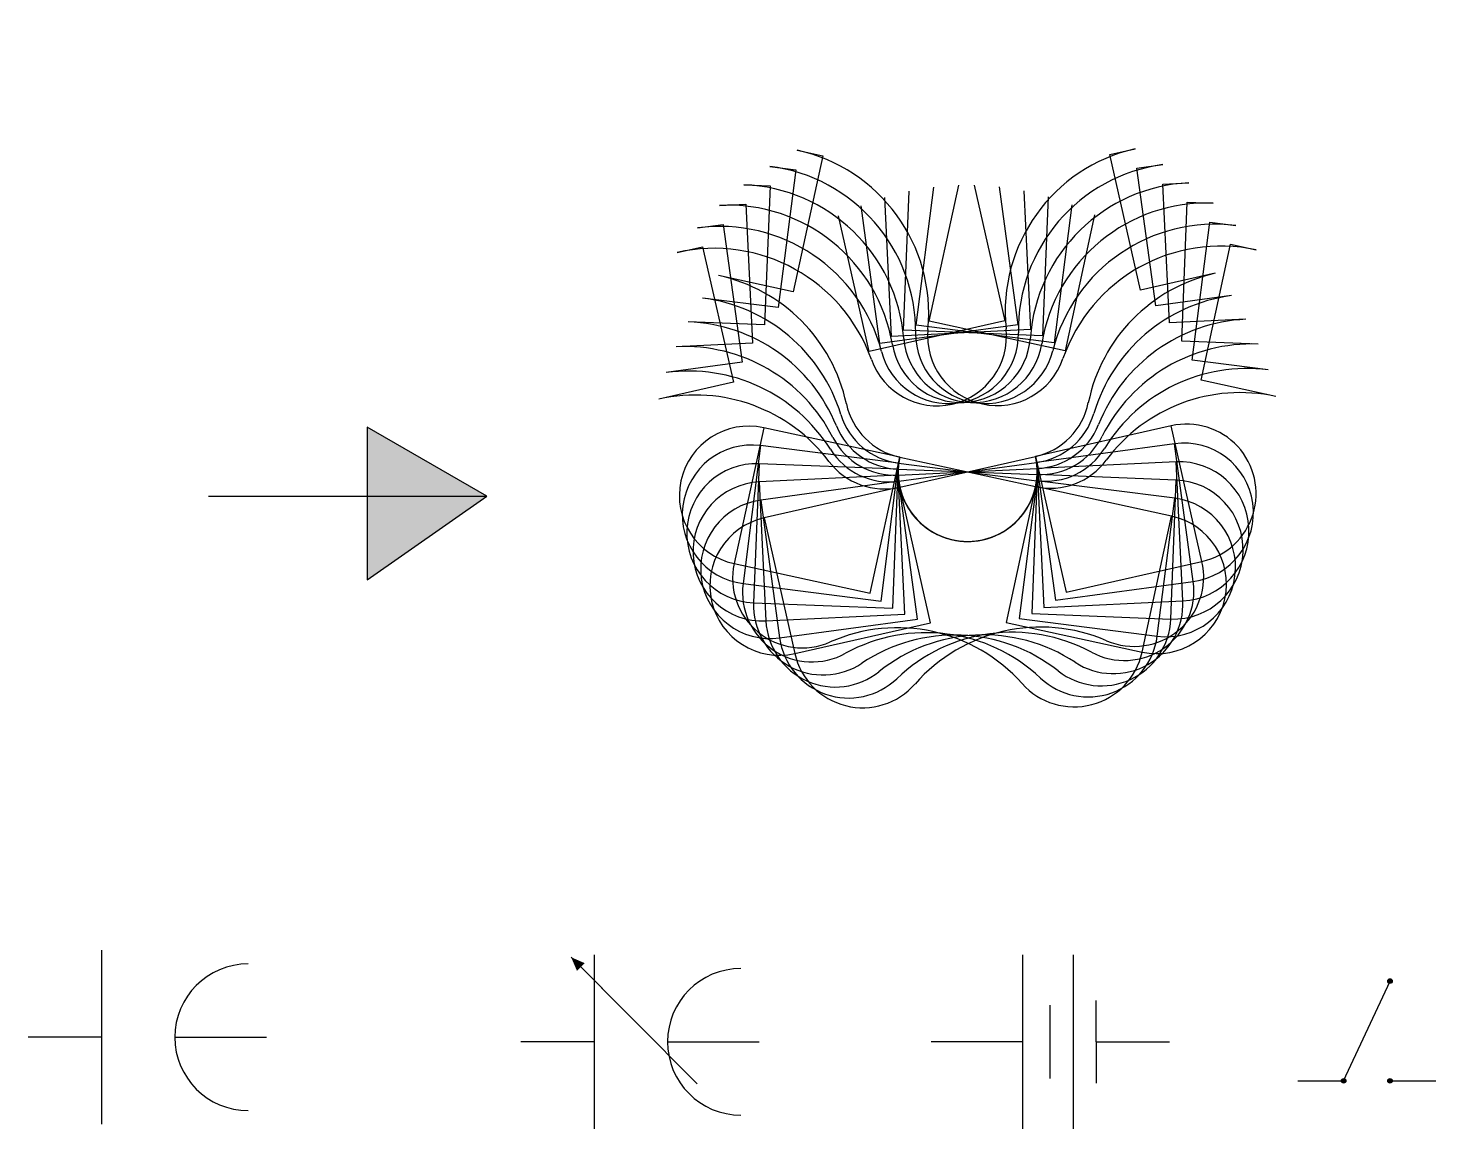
# Model space of a CAD drawing. Header units: inches. Extents: x 0 to 93838, y -1 to 60645.
# Drawn here: x 698.2 to 755.2, y 377.9 to 422.5 of the extents above; entities that cross this region are included whole.
import ezdxf

# ---------------------------------------------------------------- set-up
doc = ezdxf.new("R2010")
doc.units = ezdxf.units.IN
doc.header["$MEASUREMENT"] = 0

# ---------------------------------------------------------------- blocks, each defined once
blk = doc.blocks.new('*U1669')
for p, q in [((-2.817, 7.043), (-8.452, 7.043)), ((-8.452, 7.043), (-8.452, 1.409)), ((-2.817, 1.409), (-2.817, 7.043)), ((8.452, 7.043), (2.817, 7.043)), ((2.817, 7.043), (2.817, 1.409)), ((8.452, 1.409), (8.452, 7.043)), ((-8.452, 1.409), (-2.817, 1.409)), ((2.817, 1.409), (-2.817, 1.409)), ((2.817, 1.409), (8.452, 1.409)), ((-11.547, -4.226), (-8.452, -4.226)), ((-8.452, -4.226), (-8.452, -9.861)), ((-2.817, -4.226), (2.817, -4.226)), ((-2.817, -4.226), (-2.817, -4.226)), ((-2.817, -9.861), (-2.817, -4.226)), ((2.817, -4.226), (2.817, -9.861)), ((8.452, -9.861), (8.452, -4.226)), ((8.452, -4.226), (11.547, -4.226)), ((-8.452, -9.861), (-9.512, -9.861)), ((9.512, -9.861), (8.452, -9.861))]:
    blk.add_line(p, q)
for centre, radius, start, end in [((-5.635, 7.043), 2.817, 53.9681, 180), ((5.635, 7.043), 2.817, 0, 126.0319), ((0, 14.79), 6.762, 233.9681, 306.0319), ((-8.452, 4.226), 2.817, 90, 270), ((8.452, 4.226), 2.817, 270, 90), ((0, 1.409), 2.817, 0, 180), ((-2.817, -1.409), 2.817, 90, 155.6843), ((2.817, -1.409), 2.817, 24.3157, 90), ((-11.547, 2.536), 6.762, 270, 335.6843), ((11.547, 2.536), 6.762, 204.3157, 270), ((0, -4.226), 2.817, 6.7563, 173.2437), ((-9.512, -3.099), 6.762, 270, 353.2437), ((9.512, -3.099), 6.762, 186.7563, 270)]:
    blk.add_arc(centre, radius, start, end)
blk = doc.blocks.new('*U1660')
at = {"color": 0, "linetype": 'ByBlock', "lineweight": -2, "transparency": 16777216}
for p, rotation in [((132.767, 34.045), 24.99999999999996), ((132.654, 33.998), 19.99999999999994), ((132.536, 33.961), 14.99999999999994), ((132.416, 33.935), 9.99999999999994), ((132.294, 33.919), 4.999999999999918)]:
    blk.add_blockref('*U1669', p, dxfattribs=dict(at, rotation=rotation))
blk.add_blockref('*U1669', (132.172, 33.913), dxfattribs=at)

msp = doc.modelspace()

# ---------------------------------------------------------------- hatches: boundary and pattern name
at = {"true_color": 0xcd2027}
h = msp.add_hatch(color=242, dxfattribs=at)
h.dxf.hatch_style = 1
h.paths.add_polyline_path([(716.789, 403.51929), (711.94427, 406.31639), (711.94427, 400.13848)])
h = msp.add_hatch(color=256)
h.dxf.hatch_style = 1
h.paths.add_polyline_path([(753.27692, 383.87624, 1), (753.45975, 383.87624, 1)])
h = msp.add_hatch(color=256)
h.dxf.hatch_style = 1
h.paths.add_polyline_path([(751.53011, 379.91915, 0.54814605), (751.40018, 379.83624), (751.4916, 379.83624)])
h.paths.add_polyline_path([(751.58301, 379.83624, 0.29186778), (751.53011, 379.91915), (751.4916, 379.83624), (751.40018, 379.83624, 1)])
h = msp.add_hatch(color=256)
h.dxf.hatch_style = 1
h.paths.add_polyline_path([(753.27692, 379.83624, 1), (753.45975, 379.83624, 1)])

# ---------------------------------------------------------------- linework, layer by layer
for p, q in [((716.789, 403.51929), (711.94427, 406.31639)), ((711.94427, 406.31639), (711.94427, 400.13848)), ((705.51966, 403.51929), (716.789, 403.51929)), ((711.94427, 400.13848), (716.789, 403.51929)), ((701.19138, 385.1275), (701.19138, 378.07434)), ((725.31525, 379.71229), (720.20774, 384.84187)), ((721.14228, 384.94189), (721.14228, 377.88873)), ((738.49892, 377.88873), (738.49892, 384.9419)), ((738.49892, 377.88873), (738.49892, 384.9419)), ((740.54063, 384.9419), (740.54063, 377.88873)), ((751.4916, 379.83624), (753.36834, 383.87624)), ((741.46868, 381.41531), (741.46868, 383.0858)), ((739.61258, 379.93043), (739.61258, 382.90019)), ((739.61258, 379.93043), (739.61258, 382.90019)), ((739.61258, 379.93043), (739.61258, 382.90019)), ((739.61258, 379.93043), (739.61258, 382.90019)), ((701.19138, 381.60092), (698.22162, 381.60092)), ((704.16113, 381.60092), (707.13089, 381.60092)), ((704.16113, 381.60092), (707.87333, 381.60092)), ((721.14228, 381.41531), (718.17253, 381.41531)), ((724.11204, 381.41531), (727.08179, 381.41531)), ((724.11204, 381.41531), (727.82423, 381.41531)), ((738.49892, 381.41531), (734.78673, 381.41531)), ((738.49892, 381.41531), (734.78673, 381.41531)), ((741.46868, 381.41531), (744.43843, 381.41531)), ((741.46868, 381.41531), (744.43843, 381.41531)), ((741.46868, 381.41531), (741.46868, 379.74483)), ((749.6355, 379.83624), (751.4916, 379.83624)), ((753.36834, 379.83624), (755.22443, 379.83624))]:
    msp.add_line(p, q)
msp.add_lwpolyline([(720.20774, 384.84187), (722.64751, 382.39156), (722.64751, 382.39156)])
for centre in [(753.36834, 383.87624), (751.4916, 379.83624), (753.36834, 379.83624)]:
    msp.add_circle(centre, 0.09142)
for centre in [(707.13089, 381.60092), (727.08179, 381.41531)]:
    msp.add_arc(centre, 2.96975, 90, 270)
msp.add_solid([(720.76179, 384.6011), (720.20774, 384.84187), (720.44719, 384.28571)])

# ---------------------------------------------------------------- block references
at = {"rotation": 167.7559567807185}
msp.add_blockref('*U1660', (872.9221, 410.99229), dxfattribs=at)

doc.saveas('drawing.dxf')
